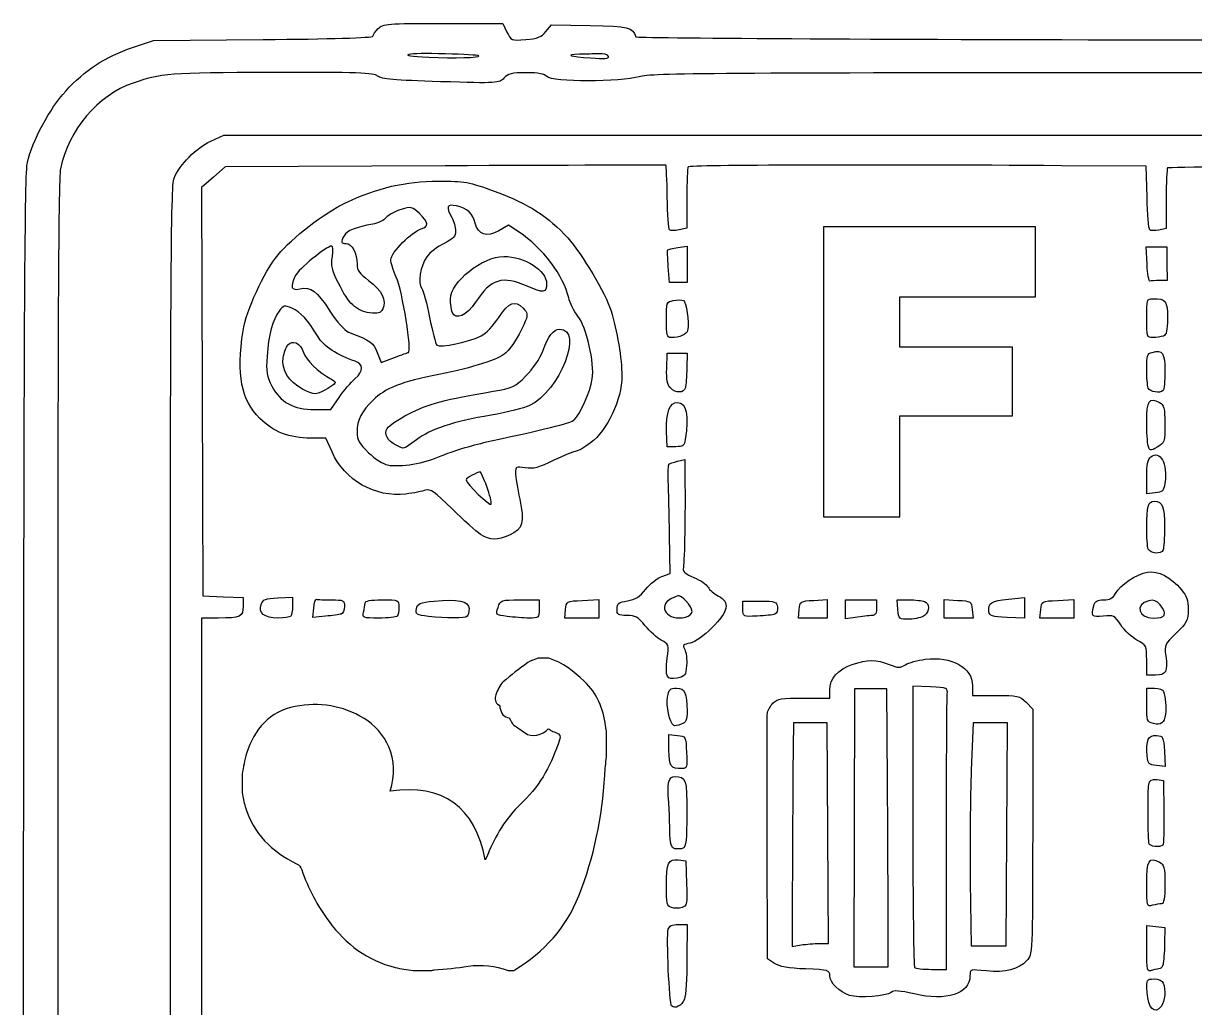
# Model space of a CAD drawing. Header units: millimetres. Extents: x 32 to 186, y 94 to 230.
# Drawn here: x 32 to 131.8, y 146.1 to 230 of the extents above; entities that cross this region are included whole.
import ezdxf

# ---------------------------------------------------------------- set-up
doc = ezdxf.new("R2010")
doc.units = ezdxf.units.MM
doc.layers.add('Capa_1', color=7, linetype='CONTINUOUS')

msp = doc.modelspace()

# ---------------------------------------------------------------- linework, layer by layer
at = {"layer": 'Capa_1', "color": 7}
for points in [[(67.748214, 230.035936), (72.842825, 230.035936), (73.193674, 229.300196)], [(76.518589, 229.337846), (76.991947, 229.915996), (80.281526, 229.851396)], [(41.276056, 227.983266), (43.064205, 228.582046), (52.416206, 228.659946)], [(47.933869, 219.996946), (49.040614, 220.513546), (107.76942, 220.514546), (166.49823, 220.515546), (167.73021, 219.932736)], [(67.920508, 217.900436), (49.171516, 217.824536), (48.163761, 216.937476), (47.156007, 216.050416), (47.212677, 198.639156), (47.269347, 181.2279), (48.984802, 181.1633), (50.700258, 181.0986), (50.700258, 180.35687)], [(127.76685, 215.223086), (127.69295, 217.861456), (120.4623, 217.908456)], [(88.534197, 215.114786), (88.537997, 212.581376), (87.864609, 212.433476)], [(129.39517, 215.086606), (129.39017, 212.560336), (128.76563, 212.422956)], [(74.221225, 212.250856), (73.309953, 212.850426), (72.492698, 212.368226)], [(87.749818, 210.927356), (88.551964, 211.057526), (88.551964, 209.501256), (88.551964, 207.944986), (87.802207, 207.944986)], [(127.76798, 209.505536), (127.69498, 210.999646), (128.56535, 210.999646), (129.43571, 210.999646), (129.46021, 209.560876), (129.48471, 208.122106), (128.82888, 208.122066)], [(87.802207, 207.944986), (87.052491, 207.944986), (86.947745, 209.306286)], [(62.121988, 201.990326), (62.462742, 201.122856), (63.595916, 201.553556)], [(86.808207, 200.618136), (86.847417, 201.924356), (87.699678, 201.924356), (88.551944, 201.924356), (88.526284, 200.651596)], [(56.805196, 197.118436), (58.177992, 197.114436), (58.885877, 198.143626)], [(87.577141, 193.95572), (86.853445, 193.95572), (86.807015, 195.24279)], [(58.279193, 193.5109), (57.762177, 194.67995), (56.470723, 194.67995)], [(87.730359, 192.71364), (88.34808, 192.86193), (88.36747, 190.69731)], [(128.44965, 190.01276), (127.73027, 189.94336), (127.73027, 191.36905)], [(86.403418, 182.90197), (87.112639, 183.15833), (87.058239, 186.39887)], [(53.658015, 181.07322), (54.906404, 181.13962), (54.906404, 180.39074)], [(74.296107, 180.89613), (75.934571, 180.89613), (75.934571, 180.1214)], [(79.642114, 180.85136), (81.025545, 180.91726), (81.025545, 180.13198), (81.025545, 179.34669), (79.572809, 179.34668)], [(93.310424, 180.12132), (93.310424, 180.78537), (94.749196, 180.78537)], [(99.342187, 180.85228), (100.50427, 180.91918), (100.50427, 180.13289), (100.50427, 179.3466), (99.272827, 179.3466)], [(103.0808, 179.4272), (102.05383, 179.28644), (102.05383, 180.09125), (102.05383, 180.89606), (103.38193, 180.89606), (104.71002, 180.89606), (104.71002, 180.23201)], [(106.52279, 180.066), (106.45409, 180.89606), (107.44542, 180.89606)], [(111.69654, 179.34662), (110.465, 179.34662), (110.465, 180.13291), (110.465, 180.9192), (111.62708, 180.8523)], [(115.94349, 180.9696), (117.32693, 181.11066), (117.32693, 180.21855), (117.32693, 179.32643), (115.83282, 179.39188)], [(120.14916, 180.85136), (121.53259, 180.91726), (121.53259, 180.13198), (121.53259, 179.34669), (120.07977, 179.34668)], [(57.716785, 179.50067), (56.653557, 179.3984), (56.720717, 180.2026)], [(79.572809, 179.34668), (78.119956, 179.34668), (78.189316, 180.06607)], [(99.272827, 179.3466), (98.041382, 179.3466), (98.110742, 180.06599)], [(112.85852, 180.06601), (112.92792, 179.34663), (111.69654, 179.34662)], [(120.07977, 179.34668), (118.62697, 179.34668), (118.69637, 180.06607)], [(48.579338, 179.34643), (47.15862, 179.34643), (47.15862, 161.41715), (47.15862, 143.48786), (48.542052, 143.48486)], [(69.810579, 179.49462), (69.810579, 179.49425)], [(76.748197, 175.917047), (75.839198, 175.917047)], [(128.48125, 174.477), (127.73021, 174.477), (127.72961, 175.74976)], [(98.506979, 172.51624), (100.71269, 172.50304), (100.71269, 173.20573)], [(105.63495, 165.39089), (105.58245, 173.30412), (104.19902, 173.30402), (102.81559, 173.3039), (102.78379, 161.46184), (102.75199, 149.61977), (104.22253, 149.6202), (105.69308, 149.62064), (105.69025, 153.54915)], [(109.28992, 173.48025), (107.79581, 173.54565), (107.79581, 161.61958)], [(112.8868, 173.57175), (112.88672, 172.75064), (114.87337, 172.75064)], [(127.73021, 171.93571), (127.73021, 173.37026), (128.4012, 173.37026)], [(117.44752, 172.16369), (118.03503, 171.57673), (118.01373, 161.11816)], [(99.827301, 151.6094), (100.60202, 151.6124), (100.54202, 161.01981), (100.48192, 170.42722), (99.0479, 170.42722), (97.613806, 170.42722), (97.575596, 166.16625)], [(115.81514, 160.90864), (115.87514, 170.42672), (114.40504, 170.42665), (112.93493, 170.42658), (112.77527, 166.38133)], [(81.675236, 167.512099), (81.675236, 169.725314)], [(87.00214, 168.09558), (87.00214, 169.41402), (87.721526, 169.34462)], [(129.23593, 167.98766), (129.30273, 166.70002), (128.57189, 166.77024)], [(50.61118, 166.036622), (50.61118, 164.44258)], [(128.58748, 165.57979), (129.16916, 165.51239), (129.20106, 162.81431)], [(44.969286, 105.85284), (44.500096, 106.94351), (44.498496, 161.5169)], [(109.37842, 149.39837), (110.66591, 149.39837), (110.66674, 160.85324)], [(112.69597, 156.86415), (112.77627, 151.39222), (114.26575, 151.39159), (115.75523, 151.39097), (115.81514, 160.90864)], [(95.998546, 149.90156), (95.400313, 150.29402), (95.374843, 160.52631)], [(129.10886, 159.99211), (129.10876, 159.99208)], [(87.800884, 158.72326), (88.440917, 158.65016), (88.504617, 156.73093)], [(97.520256, 156.62831), (97.503126, 151.35134), (98.277846, 151.4795)], [(88.117257, 154.66853), (88.117255, 154.66891)], [(87.802684, 153.22749), (88.551592, 153.22749), (88.537542, 150.29461)], [(127.73034, 151.16508), (127.73034, 153.13859), (128.50506, 153.04819), (129.27978, 152.95779), (129.25408, 151.59857)], [(99.827289, 151.61004), (99.827301, 151.6094)], [(65.194687, 149.292595), (66.709686, 149.292595)], [(73.283462, 149.292595), (73.810418, 149.292595)], [(102.39926, 147.1793), (102.39922, 147.17941)]]:
    msp.add_lwpolyline(points, dxfattribs=at)
for points in [[(67.953942, 227.443106)], [(81.006059, 227.456846)], [(118.24972, 206.73047), (118.24972, 212.689379), (100.19242, 212.689379), (100.19242, 187.98699), (106.69305, 187.98699), (106.69305, 196.58227), (116.29954, 196.58227), (116.29954, 202.432832), (106.69305, 202.432832), (106.69305, 206.73047)], [(68.520304, 205.421516)], [(88.594982, 203.860276)], [(129.15093, 203.386746)], [(64.784425, 201.984366)], [(55.760999, 198.852726)], [(88.399377, 198.991486)], [(129.13222, 198.751616)], [(63.754748, 194.07451)], [(88.393067, 194.56443)], [(128.63445, 193.92222)], [(67.584806, 193.17305)], [(129.2859, 190.85681)], [(71.472627, 190.55453)], [(70.94182, 186.47812)], [(129.13319, 185.15706)], [(88.443593, 180.80269)], [(128.8743, 180.46228)], [(54.758838, 179.4943)], [(59.056703, 179.68925)], [(63.834153, 179.49425)], [(75.08007, 179.34668)], [(96.037475, 179.67534)], [(104.40889, 179.56797)], [(108.79288, 179.55795)], [(90.669245, 178.51814)], [(130.24868, 178.06913)], [(129.3287, 171.15677)], [(88.053555, 170.29023)], [(88.137555, 166.50839)], [(88.219319, 159.72657)], [(129.0031, 154.99526)], [(129.12718, 149.85199)], [(65.194687, 149.292595)], [(88.321506, 146.85879)], [(128.96072, 146.24196)]]:
    msp.add_lwpolyline(points, close=True, dxfattribs=at)
for points in [[(62.210905, 229.593236), (62.627957, 230.010286), (62.948735, 230.035936), (67.748214, 230.035936)], [(80.281526, 229.851396), (83.590051, 229.786396), (83.901095, 229.710026), (84.172315, 228.896356)], [(52.416206, 228.659946), (57.993646, 228.706446), (61.768206, 228.821156), (61.768206, 228.944206)], [(61.768206, 228.944206), (61.768206, 229.057686), (61.96742, 229.349756), (62.210905, 229.593236)], [(73.193674, 229.300196), (73.539968, 228.574006), (73.560754, 228.565726), (74.794875, 228.662076)], [(74.794875, 228.662076), (75.807743, 228.741176), (76.135132, 228.869516), (76.518589, 229.337846)], [(84.172315, 228.896356), (84.207825, 228.789786), (104.40156, 228.675206), (129.72288, 228.637906)], [(35.574966, 224.266086), (37.192461, 226.049746), (38.977399, 227.213546), (41.276056, 227.983266)], [(129.72288, 228.637906), (177.88869, 228.566906), (175.63431, 228.613506), (177.75515, 227.646166)], [(67.953942, 227.443106), (64.584787, 227.536506), (63.458635, 227.311586), (66.527234, 227.158166)], [(66.527234, 227.158166), (68.675986, 227.050726), (70.957011, 227.118466), (70.79069, 227.284796)], [(70.79069, 227.284796), (70.74562, 227.329896), (69.469084, 227.401106), (67.953942, 227.443106)], [(79.383928, 227.401506), (78.083029, 227.368506), (78.500186, 227.230276), (80.319451, 227.091506)], [(81.006059, 227.456806), (80.590709, 227.438506), (79.860756, 227.413606), (79.383928, 227.401506)], [(80.319451, 227.091506), (81.509259, 227.000806), (81.914144, 227.037206), (81.849347, 227.229146)], [(81.849347, 227.229146), (81.800907, 227.372716), (81.421404, 227.475186), (81.006059, 227.456846)], [(53.127999, 225.851896), (44.378233, 225.823996), (43.673626, 225.770396), (41.313627, 224.954416)], [(62.166384, 225.550746), (61.8459, 225.830636), (60.501069, 225.875446), (53.127999, 225.851896)], [(74.834966, 225.830596), (73.612864, 225.830596), (73.273075, 225.748996), (72.933648, 225.373926)], [(76.598555, 225.498576), (76.403626, 225.733456), (75.887633, 225.830596), (74.834966, 225.830596)], [(129.84185, 225.827596), (91.264816, 225.825596), (85.423284, 225.782696), (84.476611, 225.495576)], [(178.00768, 224.467406), (175.27424, 225.924316), (178.6055, 225.830246), (129.84185, 225.827596)], [(41.313627, 224.954416), (38.320833, 223.919616), (35.802913, 220.944866), (35.130768, 217.649816)], [(67.531625, 225.069586), (63.598775, 225.189686), (62.4632, 225.291526), (62.166384, 225.550746)], [(72.933648, 225.373926), (72.531247, 224.929276), (72.38896, 224.921256), (67.531625, 225.069586)], [(84.476611, 225.495576), (82.925118, 225.024916), (76.989661, 225.026726), (76.598555, 225.498576)], [(32.303731, 218.193776), (32.760743, 220.081086), (34.196181, 222.745656), (35.574966, 224.266086)], [(44.810431, 216.840746), (45.292444, 217.994356), (46.707946, 219.424706), (47.933869, 219.996946)], [(31.992685, 165.18066), (32.025655, 204.926726), (32.098518, 217.346306), (32.303731, 218.193776)], [(86.741305, 217.939236), (86.701835, 217.959736), (78.232451, 217.942236), (67.920508, 217.900436)], [(86.861065, 215.234826), (86.834715, 216.701816), (86.780795, 217.918796), (86.741305, 217.939236)], [(88.630547, 217.810156), (88.575337, 217.721056), (88.531967, 216.508176), (88.534197, 215.114786)], [(120.4623, 217.908456), (104.53011, 218.011976), (88.725411, 217.963156), (88.630547, 217.810156)], [(129.50584, 217.717426), (129.44764, 217.659926), (129.39783, 216.476056), (129.39517, 215.086606)], [(147.87298, 217.878486), (137.82926, 217.847386), (129.56405, 217.774926), (129.50584, 217.717426)], [(35.130768, 217.649816), (34.939961, 216.714436), (34.88014, 202.163546), (34.89725, 160.84914)], [(44.498496, 161.5169), (44.497096, 208.100026), (44.542786, 216.200166), (44.810431, 216.840746)], [(59.416709, 214.739066), (62.1539, 216.028866), (64.562466, 216.593526), (67.326976, 216.593526)], [(67.326976, 216.593526), (69.627169, 216.593526), (69.902016, 216.542926), (72.199668, 215.697506)], [(72.199668, 215.697506), (75.049787, 214.648756), (76.718223, 213.582296), (78.37765, 211.748566)], [(53.687082, 210.322676), (54.820281, 211.717546), (57.676311, 213.918966), (59.416709, 214.739066)], [(87.050115, 212.426476), (86.972515, 212.504076), (86.887437, 213.767846), (86.861065, 215.234826)], [(127.99091, 212.435156), (127.90831, 212.517456), (127.80748, 213.771986), (127.76685, 215.223086)], [(64.167639, 214.182406), (63.670651, 214.033506), (63.098765, 213.718666), (62.896771, 213.482766)], [(65.730232, 213.821796), (65.101317, 214.424336), (65.030026, 214.440786), (64.167639, 214.182406)], [(65.891172, 212.524826), (66.562947, 212.703416), (66.517796, 213.067266), (65.730232, 213.821796)], [(68.879385, 214.483656), (68.064182, 214.656916), (67.967994, 214.411356), (68.492025, 213.494636)], [(70.492324, 213.014806), (70.313552, 213.828746), (69.812084, 214.285426), (68.879385, 214.483656)], [(61.747842, 212.923576), (60.349828, 212.690596), (59.528363, 212.360606), (59.30434, 211.942016)], [(62.896771, 213.482766), (62.694784, 213.246856), (62.177768, 212.995226), (61.747842, 212.923576)], [(68.492025, 213.494636), (68.666009, 213.190276), (68.811891, 212.676226), (68.816207, 212.352296)], [(72.492698, 212.368226), (71.477503, 211.769246), (70.711516, 212.016836), (70.492324, 213.014806)], [(59.30434, 211.942016), (58.999394, 211.372226), (59.025239, 211.281146), (59.491858, 211.281146)], [(63.295181, 209.903756), (63.289581, 210.482966), (65.104868, 212.315766), (65.891172, 212.524826)], [(68.816207, 212.352296), (68.822607, 211.870286), (68.643453, 211.675906), (67.829523, 211.281886)], [(78.457128, 206.640176), (78.071569, 208.460486), (76.185835, 210.958256), (74.221225, 212.250856)], [(78.37765, 211.748566), (79.580232, 210.419666), (81.622476, 206.979046), (82.071132, 205.526066)], [(87.864609, 212.433476), (87.49424, 212.352076), (87.127717, 212.349076), (87.050115, 212.426476)], [(128.76563, 212.422956), (128.42214, 212.347356), (128.07351, 212.352856), (127.99091, 212.435156)], [(58.24068, 211.059786), (57.809988, 211.059786), (55.39873, 209.080646), (55.14144, 208.515946)], [(58.30717, 210.157866), (58.40004, 210.707516), (58.37406, 211.059786), (58.24068, 211.059786)], [(59.491858, 211.281146), (59.968937, 211.281146), (60.41278, 210.426056), (60.41278, 209.506946)], [(67.829523, 211.281886), (67.282534, 211.017096), (66.624983, 210.505506), (66.368301, 210.145026)], [(86.947745, 209.306286), (86.890145, 210.054996), (86.866545, 210.696746), (86.895355, 210.732386)], [(86.895355, 210.732386), (86.924155, 210.767986), (87.308635, 210.855766), (87.749818, 210.927356)], [(50.699025, 203.823546), (50.976325, 205.610986), (52.432685, 208.778626), (53.687082, 210.322676)], [(58.831552, 207.881246), (58.270396, 209.021126), (58.180821, 209.410006), (58.30717, 210.157866)], [(63.751479, 208.404386), (63.503192, 208.951796), (63.297854, 209.626506), (63.295181, 209.903756)], [(66.368301, 210.145026), (65.80572, 209.354966), (65.563092, 207.869516), (65.925336, 207.433046)], [(68.381349, 206.539596), (68.381349, 207.993706), (71.098839, 210.168456), (72.919004, 210.170996)], [(72.919004, 210.170996), (74.718157, 210.173996), (76.571269, 208.990736), (76.571269, 207.839886)], [(60.41278, 209.506946), (60.41278, 208.998056), (60.622573, 208.705616), (61.397796, 208.133936)], [(128.00695, 208.066766), (127.91565, 208.036366), (127.80811, 208.683776), (127.76798, 209.505536)], [(55.14144, 208.515946), (54.692477, 207.530586), (54.793132, 207.242806), (55.530118, 207.404676)], [(61.47595, 205.371026), (60.349508, 205.522116), (59.680142, 206.157516), (58.831552, 207.881246)], [(61.397796, 208.133936), (62.518302, 207.307606), (62.970936, 206.391416), (62.600554, 205.699356)], [(64.784425, 201.984366), (65.133059, 201.984996), (64.291936, 207.212846), (63.751479, 208.404386)], [(74.928646, 207.630536), (72.813562, 208.565926), (71.818651, 208.259926), (70.523069, 206.275546)], [(76.571269, 207.839886), (76.571269, 207.061606), (76.29476, 207.026366), (74.928646, 207.630536)], [(128.82888, 208.122066), (128.46813, 208.122066), (128.09826, 208.097166), (128.00695, 208.066766)], [(55.530118, 207.404676), (56.479695, 207.613236), (56.994201, 207.233466), (58.100671, 205.507256)], [(65.925336, 207.433046), (66.067176, 207.262136), (66.37081, 206.153766), (66.600073, 204.969986)], [(54.857502, 205.756326), (54.216189, 206.021966), (54.132745, 206.003946), (53.768562, 205.521136)], [(57.086694, 203.322586), (56.208325, 204.784456), (55.599759, 205.448876), (54.857502, 205.756326)], [(62.600554, 205.699356), (62.402457, 205.329206), (62.208946, 205.272706), (61.47595, 205.371026)], [(68.520304, 205.421516), (68.443874, 205.620676), (68.381349, 206.123816), (68.381349, 206.539596)], [(70.523069, 206.275546), (69.765233, 205.114806), (68.796512, 204.701716), (68.520304, 205.421516)], [(72.509953, 204.979566), (73.381859, 206.292756), (73.856428, 206.470116), (74.575155, 205.751376)], [(74.575155, 205.751376), (74.939909, 205.386636), (74.974926, 205.209346), (74.782859, 204.699976)], [(79.236869, 205.090726), (78.897401, 205.520866), (78.546521, 206.218116), (78.457128, 206.640176)], [(86.780708, 204.776026), (86.780708, 206.253686), (86.798658, 206.303096), (87.37539, 206.413346)], [(87.37539, 206.413346), (87.702459, 206.475846), (88.091758, 206.480346), (88.240494, 206.423346)], [(88.240494, 206.423346), (88.497565, 206.324646), (88.738009, 204.586196), (88.594982, 203.860276)], [(127.73027, 204.912506), (127.73027, 206.520756), (127.74707, 206.572626), (128.26554, 206.572626)], [(128.26554, 206.572626), (129.36818, 206.572626), (129.50106, 206.394086), (129.50106, 204.912506)], [(53.768562, 205.521136), (53.209878, 204.780466), (52.864349, 203.488226), (52.739168, 201.671256)], [(58.100671, 205.507256), (58.714207, 204.550076), (59.319229, 203.874436), (59.695647, 203.726126)], [(66.600073, 204.969986), (66.829336, 203.786216), (67.106962, 202.727626), (67.217022, 202.617566)], [(70.984505, 203.393446), (71.381434, 203.600016), (72.067886, 204.313766), (72.509953, 204.979566)], [(74.782859, 204.699976), (74.434833, 203.777006), (73.57035, 202.361466), (73.10796, 201.957446)], [(80.464624, 199.733916), (80.678289, 201.070106), (79.969575, 204.162286), (79.236869, 205.090726)], [(82.071132, 205.526066), (82.570366, 203.909266), (82.990033, 201.377106), (82.990209, 199.980626)], [(87.168069, 203.255406), (86.836376, 203.252406), (86.780708, 203.471356), (86.780708, 204.776026)], [(128.26554, 203.252386), (127.74699, 203.252386), (127.73027, 203.304286), (127.73027, 204.912506)], [(129.50106, 204.912506), (129.50106, 203.847916), (129.41886, 203.489546), (129.15093, 203.386746)], [(52.129666, 196.35755), (50.520818, 197.966396), (50.117163, 200.072926), (50.699025, 203.823546)], [(59.695647, 203.726126), (61.607953, 202.972656), (61.78621, 202.845126), (62.121988, 201.990326)], [(77.668052, 203.976616), (79.763654, 203.976616), (77.692142, 198.676286), (75.119408, 197.455446)], [(76.240624, 202.103816), (76.716316, 203.391456), (77.162324, 203.976616), (77.668052, 203.976616)], [(88.594982, 203.860186), (88.528342, 203.521986), (87.913099, 203.261216), (87.168069, 203.255406)], [(54.492133, 202.603876), (54.911801, 203.111636), (55.581631, 202.810296), (55.847373, 201.994186)], [(60.251759, 201.238626), (58.7026, 201.749936), (57.592415, 202.480906), (57.086694, 203.322586)], [(67.217022, 202.617566), (67.471201, 202.363386), (70.009761, 202.886186), (70.984505, 203.393446)], [(129.15093, 203.386746), (128.95836, 203.312846), (128.55993, 203.252386), (128.26554, 203.252386)], [(54.109673, 201.540646), (54.189393, 201.967366), (54.361499, 202.445816), (54.492133, 202.603876)], [(55.847373, 201.994186), (56.071855, 201.304766), (57.020259, 200.403126), (58.316475, 199.646816)], [(63.595916, 201.553556), (64.219159, 201.790436), (64.753994, 201.984306), (64.784425, 201.984366)], [(73.10796, 201.957446), (72.444197, 201.377466), (70.369056, 200.709656), (67.38583, 200.115966)], [(74.814833, 199.985616), (75.419704, 200.590486), (76.000086, 201.452716), (76.240624, 202.103816)], [(127.73034, 200.588476), (127.73034, 201.706196), (127.79054, 201.888386), (128.19439, 201.994006)], [(128.19439, 201.994006), (129.1017, 202.231276), (129.27978, 201.967806), (129.27978, 200.388056)], [(52.739168, 201.671256), (52.646838, 200.331126), (52.706038, 199.958246), (53.146362, 199.107856)], [(55.760999, 198.852746), (54.614768, 199.461856), (53.929646, 200.577036), (54.109673, 201.540646)], [(60.261559, 199.769166), (60.975154, 200.406756), (60.971201, 201.001186), (60.251759, 201.238626)], [(58.885877, 198.143626), (59.275201, 198.709486), (59.894258, 199.440976), (60.261559, 199.769166)], [(67.38583, 200.115966), (64.213267, 199.484586), (62.835652, 198.948516), (61.777332, 197.933516)], [(72.028764, 198.674416), (73.673697, 198.945536), (73.86461, 199.035386), (74.814833, 199.985616)], [(78.919054, 196.24754), (79.407622, 196.65112), (80.289912, 198.641326), (80.464624, 199.733916)], [(82.990209, 199.980626), (82.99046, 197.993206), (81.738479, 195.3212), (80.317325, 194.27606)], [(87.122909, 198.958016), (86.867645, 199.213276), (86.779934, 199.675966), (86.808207, 200.618136)], [(88.526284, 200.651596), (88.512164, 199.951586), (88.455054, 199.204526), (88.399377, 198.991486)], [(127.86469, 198.954186), (127.79079, 199.146756), (127.73034, 199.882186), (127.73034, 200.588476)], [(129.27978, 200.388056), (129.27978, 199.569176), (129.21338, 198.832776), (129.13222, 198.751616)], [(53.146362, 199.107856), (53.852483, 197.744006), (54.994172, 197.123236), (56.805196, 197.118436)], [(57.934969, 198.927426), (56.980548, 198.337566), (56.745657, 198.329496), (55.760999, 198.852726)], [(58.316475, 199.646816), (58.68067, 199.434316), (58.644373, 199.365876), (57.934969, 198.927426)], [(88.399348, 198.991416), (88.272842, 198.507326), (87.591398, 198.489456), (87.122909, 198.958016)], [(129.13222, 198.751616), (128.85043, 198.469836), (127.9983, 198.606016), (127.86469, 198.954186)], [(61.777332, 197.933516), (60.807594, 197.003486), (60.41278, 196.21443), (60.41278, 195.20638)], [(64.825102, 196.75142), (66.413119, 197.591266), (67.955828, 198.003096), (72.028764, 198.674416)], [(86.807015, 195.24279), (86.746275, 196.9255), (87.046975, 197.718656), (87.745593, 197.718656)], [(87.745593, 197.718656), (88.492191, 197.718656), (88.710085, 196.65715), (88.393067, 194.56443)], [(127.73336, 196.12083), (127.73036, 197.862066), (127.95301, 198.191806), (128.81979, 197.727916)], [(128.81979, 197.727916), (129.22052, 197.513446), (129.2796, 197.276006), (129.27838, 195.88474)], [(62.974738, 195.51002), (63.104274, 195.72307), (63.936939, 196.2817), (64.825102, 196.75142)], [(75.119408, 197.455446), (74.679707, 197.246786), (73.207887, 196.88283), (71.848687, 196.64664)], [(56.470723, 194.67995), (54.651818, 194.67995), (53.275307, 195.21191), (52.129666, 196.35755)], [(71.848687, 196.64664), (68.584642, 196.07942), (66.72895, 195.46862), (65.476505, 194.54924)], [(71.458416, 194.35649), (77.547375, 195.69707), (78.564892, 195.95498), (78.919054, 196.24754)], [(127.86414, 194.0329), (127.79384, 194.29481), (127.73503, 195.23438), (127.73336, 196.12083)], [(129.27838, 195.88474), (129.27738, 194.35432), (129.25018, 194.27252), (128.63445, 193.92222)], [(60.41278, 195.20638), (60.41278, 194.52073), (60.577548, 194.22485), (61.396114, 193.44053)], [(63.754748, 194.07451), (62.990945, 194.46733), (62.684105, 195.03202), (62.974738, 195.51002)], [(65.476505, 194.54924), (64.294979, 193.68191), (64.440233, 193.72196), (63.754748, 194.07451)], [(67.584806, 193.17305), (68.425001, 193.53987), (70.168122, 194.07242), (71.458416, 194.35649)], [(80.317325, 194.27606), (79.791669, 193.8895), (79.239924, 193.57321), (79.091213, 193.57321)], [(88.393048, 194.56443), (88.314098, 194.04331), (88.196707, 193.95572), (87.577141, 193.95572)], [(128.63445, 193.92222), (128.01457, 193.56959), (127.98739, 193.5735), (127.86414, 194.0329)], [(128.08085, 193.0857), (128.86381, 193.7355), (129.53333, 192.49715), (129.2859, 190.85681)], [(64.567209, 189.9188), (61.971828, 189.59453), (59.348418, 191.09318), (58.279193, 193.5109)], [(61.396114, 193.44053), (61.936942, 192.92232), (62.659095, 192.45222), (63.00089, 192.39588)], [(63.00089, 192.39588), (64.206804, 192.19708), (66.074718, 192.51377), (67.584806, 193.17305)], [(77.198013, 192.79162), (75.88579, 192.15962), (75.416329, 192.03625), (74.745137, 192.14703)], [(79.091213, 193.57321), (78.942502, 193.57321), (78.090562, 193.22149), (77.198013, 192.79162)], [(87.001963, 192.46627), (87.062823, 192.52077), (87.390616, 192.63209), (87.730359, 192.71364)], [(127.73027, 191.36905), (127.73027, 192.39983), (127.82737, 192.87534), (128.08085, 193.0857)], [(70.921378, 191.80242), (70.679711, 191.80242), (69.709446, 191.26695), (69.709446, 191.13357)], [(71.472627, 190.55453), (71.215832, 191.24087), (70.967771, 191.80242), (70.921378, 191.80242)], [(74.745137, 192.14703), (73.966476, 192.27554), (73.915075, 192.24894), (73.915075, 191.71749)], [(73.915075, 191.71749), (73.915075, 191.4059), (74.080056, 190.40014), (74.281692, 189.48249)], [(86.947563, 191.0033), (86.916633, 191.75344), (86.941063, 192.41177), (87.001963, 192.46627)], [(69.709446, 191.13357), (69.709446, 190.81305), (71.760475, 188.82478), (71.848035, 189.06043)], [(87.058239, 186.39887), (87.028309, 188.18117), (86.978509, 190.25316), (86.947563, 191.0033)], [(129.2859, 190.85684), (129.18284, 190.17365), (129.08405, 190.07392), (128.44965, 190.01276)], [(66.259094, 190.24443), (66.004921, 190.14983), (65.243572, 190.00331), (64.567209, 189.9188)], [(68.506983, 188.66121), (67.028788, 190.11411), (66.641641, 190.38678), (66.259094, 190.24443)], [(71.848035, 189.06043), (71.898355, 189.19585), (71.729416, 189.8682), (71.472627, 190.55453)], [(88.36747, 190.69731), (88.3964, 187.46899), (88.31859, 183.92851), (88.21049, 183.55232)], [(74.281692, 189.48249), (74.715797, 187.50691), (74.560235, 186.96294), (73.404303, 186.41442)], [(127.73034, 187.09386), (127.73034, 188.86071), (127.86018, 189.30735), (128.3738, 189.30735)], [(128.3738, 189.30735), (129.08373, 189.30735), (129.28024, 188.82024), (129.26231, 187.10493)], [(70.94182, 186.47814), (70.584822, 186.71348), (69.489144, 187.69586), (68.506983, 188.66121)], [(127.86469, 185.2305), (127.79079, 185.42307), (127.73034, 186.26159), (127.73034, 187.09386)], [(129.26231, 187.10493), (129.25231, 186.18578), (129.19461, 185.30923), (129.13319, 185.15706)], [(73.404303, 186.41442), (72.395601, 185.93575), (71.738828, 185.95275), (70.94182, 186.47812)], [(129.13319, 185.1571), (128.97309, 184.76034), (128.02404, 184.81529), (127.86469, 185.2305)], [(85.024347, 181.79986), (85.392765, 182.26502), (86.013347, 182.76098), (86.403418, 182.90197)], [(88.21049, 183.55232), (88.14581, 183.32723), (88.436496, 183.0878), (89.11304, 182.80891)], [(89.11304, 182.80891), (89.661917, 182.58265), (90.211278, 182.21015), (90.333843, 181.98114)], [(125.07046, 181.44285), (125.47068, 182.19067), (126.83862, 183.10053), (127.7964, 183.25596)], [(127.7964, 183.25596), (128.70957, 183.40414), (129.78726, 182.84777), (130.70907, 181.75226)], [(83.464741, 180.81183), (84.142113, 180.92014), (84.514384, 181.15598), (85.024347, 181.79986)], [(90.333843, 181.98114), (90.456403, 181.75213), (90.852553, 181.41176), (91.21417, 181.22476)], [(130.70907, 181.75226), (131.13312, 181.24832), (131.27179, 180.83288), (131.27179, 180.06648)], [(52.228723, 180.51514), (52.381774, 180.93114), (52.601838, 181.01706), (53.658015, 181.07322)], [(56.720717, 180.2026), (56.757657, 180.64491), (56.86258, 180.9819), (56.953886, 180.95146)], [(56.953886, 180.95146), (57.045196, 180.92106), (57.617934, 180.89616), (58.226645, 180.89616)], [(58.226645, 180.89616), (59.263266, 180.89616), (59.33339, 180.86066), (59.33339, 180.33584)], [(61.101157, 180.61944), (61.103257, 180.8121), (61.541112, 180.89613), (62.542949, 180.89613)], [(62.542949, 180.89613), (63.975208, 180.89613), (63.981719, 180.89313), (63.981719, 180.26897)], [(65.479172, 180.13321), (65.565262, 180.58355), (65.74606, 180.66293), (66.988927, 180.79603)], [(66.988927, 180.79603), (68.980254, 181.00928), (69.958145, 180.79607), (69.958145, 180.14864)], [(72.435638, 180.25929), (72.653236, 180.88349), (72.690154, 180.89613), (74.296107, 180.89613)], [(78.189316, 180.06607), (78.258676, 180.78542), (78.258746, 180.78545), (79.642114, 180.85136)], [(82.574985, 180.11879), (82.574985, 180.59063), (82.702482, 180.68993), (83.464741, 180.81183)], [(87.212479, 181.0012), (85.919951, 180.33281), (86.897124, 179.05016), (88.409653, 179.42978)], [(88.443622, 180.80269), (87.913939, 181.33237), (87.867407, 181.33987), (87.212479, 181.0012)], [(88.409653, 179.42978), (89.142353, 179.61367), (89.154193, 180.09212), (88.443593, 180.80269)], [(91.21417, 181.22476), (92.23244, 180.69819), (92.076532, 179.92378), (90.669245, 178.51814)], [(94.749196, 180.78537), (96.073572, 180.78537), (96.193596, 180.74577), (96.258826, 180.28635)], [(98.110742, 180.06599), (98.178382, 180.76752), (98.208952, 180.78703), (99.342187, 180.85228)], [(107.44542, 180.89606), (107.99065, 180.89606), (108.59431, 180.83556), (108.78688, 180.7617)], [(108.78688, 180.7617), (109.2348, 180.58982), (109.23812, 179.92744), (108.79288, 179.55795)], [(111.62708, 180.8523), (112.76031, 180.7871), (112.79088, 180.7675), (112.85852, 180.06601)], [(114.2821, 179.90003), (114.1891, 180.62756), (114.49019, 180.82141), (115.94349, 180.9696)], [(118.69637, 180.06607), (118.76577, 180.78542), (118.76577, 180.78545), (120.14916, 180.85136)], [(123.22139, 180.39809), (123.3247, 180.7836), (123.51562, 180.89613), (124.06636, 180.89613)], [(124.06636, 180.89613), (124.59644, 180.89613), (124.85247, 181.03553), (125.07046, 181.44285)], [(127.90264, 180.82073), (126.70475, 180.52008), (127.0002, 179.34668), (128.27379, 179.34668)], [(128.8743, 180.46228), (128.56708, 180.84167), (128.33185, 180.92846), (127.90264, 180.82073)], [(50.700258, 180.35687), (50.700258, 179.4574), (50.467332, 179.34643), (48.579338, 179.34643)], [(53.667903, 179.34672), (52.524237, 179.34672), (51.965682, 179.8002), (52.228723, 180.51514)], [(54.906404, 180.39074), (54.906404, 179.97886), (54.840004, 179.57546), (54.758838, 179.4943)], [(59.33339, 180.33584), (59.33339, 180.02767), (59.208881, 179.7367), (59.056703, 179.68925)], [(62.258893, 179.34668), (60.88634, 179.34668), (60.836353, 179.36598), (60.964666, 179.84472)], [(60.964666, 179.84472), (61.038076, 180.11864), (61.099495, 180.46726), (61.101157, 180.61944)], [(63.981719, 180.26897), (63.981719, 179.92403), (63.915319, 179.57541), (63.834153, 179.49425)], [(66.507675, 179.48625), (65.478343, 179.60994), (65.389791, 179.66564), (65.479172, 180.13321)], [(69.958145, 180.14864), (69.958145, 179.87009), (69.891745, 179.57578), (69.810579, 179.49462)], [(73.219601, 179.48456), (72.223016, 179.62117), (72.215705, 179.62839), (72.435638, 180.25929)], [(75.934571, 180.1214), (75.934571, 179.3698), (75.909091, 179.34668), (75.08007, 179.34668)], [(83.423336, 179.56803), (82.667069, 179.56803), (82.574985, 179.62783), (82.574985, 180.11879)], [(94.527846, 179.51032), (93.310932, 179.45732), (93.310424, 179.45752), (93.310424, 180.12132)], [(96.258826, 180.28635), (96.297786, 180.01188), (96.198216, 179.73693), (96.037475, 179.67534)], [(104.71002, 180.23201), (104.71002, 179.81959), (104.59591, 179.56797), (104.40889, 179.56797)], [(107.52015, 179.25415), (106.60305, 179.23615), (106.59063, 179.24615), (106.52279, 180.066)], [(115.83282, 179.39188), (114.53082, 179.44888), (114.33143, 179.51425), (114.2821, 179.90003)], [(124.02602, 179.50748), (123.03941, 179.39628), (122.9727, 179.47008), (123.22139, 180.39809)], [(128.27379, 179.34668), (129.37114, 179.34668), (129.53346, 179.64824), (128.8743, 180.46228)], [(131.27179, 180.06648), (131.27179, 179.14609), (131.17459, 178.9563), (130.24868, 178.06913)], [(54.758838, 179.49429), (54.677678, 179.41309), (54.186756, 179.34672), (53.667903, 179.34672)], [(59.0567, 179.68922), (58.904523, 179.64182), (58.301561, 179.55692), (57.716785, 179.50067)], [(63.834153, 179.49425), (63.752993, 179.41305), (63.044124, 179.34668), (62.258893, 179.34668)], [(69.810579, 179.49425), (69.627026, 179.3107), (67.999798, 179.30657), (66.507675, 179.48625)], [(75.08007, 179.34668), (74.610094, 179.34668), (73.772882, 179.40878), (73.219601, 179.48456)], [(84.98281, 178.68313), (84.376333, 179.43781), (84.146844, 179.56803), (83.423336, 179.56803)], [(96.037475, 179.67534), (95.876761, 179.61374), (95.197425, 179.53949), (94.527846, 179.51032)], [(104.40889, 179.56797), (104.24327, 179.56797), (103.64563, 179.50467), (103.0808, 179.4272)], [(108.79291, 179.55795), (108.60365, 179.40088), (108.03091, 179.26417), (107.52015, 179.25415)], [(125.52186, 178.76091), (124.99755, 179.57157), (124.92331, 179.60862), (124.02602, 179.50748)], [(126.90128, 177.46522), (126.44603, 177.7087), (125.82529, 178.29176), (125.52186, 178.76091)], [(86.349144, 177.45941), (85.988776, 177.64576), (85.373929, 178.19644), (84.98281, 178.68313)], [(90.669238, 178.51814), (89.9608, 177.81053), (89.236859, 177.30349), (88.814355, 177.21899)], [(130.24868, 178.06913), (129.26685, 177.12838), (129.23092, 177.04972), (129.35833, 176.12014)], [(86.8636, 175.92302), (87.000094, 177.08435), (86.984527, 177.13084), (86.349144, 177.45941)], [(88.814355, 177.21899), (88.213331, 177.09878), (88.151552, 177.02404), (88.348715, 176.65563)], [(127.72961, 175.74976), (127.72903, 176.99316), (127.70991, 177.03273), (126.90128, 177.46522)], [(75.839198, 175.917047), (75.549373, 175.798482), (75.233199, 175.719438), (74.982895, 175.548178)], [(79.778194, 173.954136), (78.895543, 174.797265), (77.960196, 175.574526), (76.748197, 175.917047)], [(87.704961, 174.23286), (86.7932, 174.04779), (86.671858, 174.29156), (86.8636, 175.92302)], [(88.348715, 176.65563), (88.473746, 176.42202), (88.545595, 175.81492), (88.508388, 175.30654)], [(102.63317, 175.38594), (103.93672, 175.8301), (104.67904, 175.83106), (105.7813, 175.38994)], [(107.16921, 175.36454), (107.453, 175.54244), (108.20914, 175.7528), (108.84952, 175.83202)], [(108.84952, 175.83202), (111.1191, 176.11278), (112.88697, 175.12304), (112.8868, 173.57175)], [(129.35833, 176.12014), (129.54142, 174.78438), (129.37733, 174.477), (128.48125, 174.477)], [(74.982895, 175.548178), (74.25833, 175.021222), (73.533766, 174.494266), (72.875071, 173.90144)], [(88.508388, 175.30654), (88.446148, 174.45623), (88.381806, 174.37023), (87.704961, 174.23286)], [(100.71269, 173.20573), (100.71269, 174.1786), (101.40867, 174.96871), (102.63317, 175.38594)], [(105.7813, 175.38994), (106.55029, 175.08225), (106.71415, 175.07925), (107.16921, 175.36454)], [(72.875071, 173.90144), (72.572071, 173.637962), (72.387637, 173.203224), (72.255898, 172.808007)], [(81.596193, 170.160053), (81.424932, 171.635529), (80.871628, 172.913398), (79.778194, 173.954136)], [(72.255898, 172.808007), (72.150506, 172.491833), (72.137332, 172.122964), (72.519376, 171.912181)], [(86.879572, 172.60996), (87.002275, 173.26402), (87.109983, 173.37026), (87.650408, 173.37026)], [(87.650408, 173.37026), (88.363307, 173.37026), (88.543616, 172.98002), (88.548567, 171.42632)], [(110.72574, 172.86143), (110.78214, 173.39726), (110.73664, 173.41687), (109.28992, 173.48025)], [(110.66674, 160.85324), (110.66717, 167.15338), (110.69374, 172.55707), (110.72574, 172.86143)], [(114.87337, 172.75064), (116.72751, 172.75064), (116.89921, 172.71144), (117.44752, 172.16369)], [(128.4012, 173.37026), (128.77025, 173.37026), (129.11599, 173.24575), (129.16953, 173.09357)], [(129.16953, 173.09357), (129.34499, 172.59476), (129.41684, 171.72047), (129.3287, 171.15677)], [(55.143001, 171.80679), (52.929786, 171.385225), (51.651918, 169.883401), (50.993223, 167.801925)], [(61.005387, 170.7924), (59.187389, 171.899007), (57.19813, 172.202007), (55.143001, 171.80679)], [(72.519376, 171.912181), (72.572071, 171.885834), (72.598419, 171.793616), (72.598419, 171.727747)], [(87.405654, 170.18977), (87.0743, 170.38383), (86.745618, 171.8959), (86.879572, 172.60996)], [(95.392283, 171.20131), (95.415873, 171.44479), (95.630098, 171.84322), (95.868258, 172.08671)], [(95.868258, 172.08671), (96.245987, 172.47289), (96.582856, 172.52773), (98.506979, 172.51624)], [(128.29978, 170.3582), (127.76121, 170.49337), (127.73021, 170.57924), (127.73021, 171.93571)], [(63.231776, 164.600667), (64.140775, 167.367186), (62.810211, 169.685792), (61.005387, 170.7924)], [(72.598419, 171.727747), (72.677462, 171.213965), (72.927766, 170.871443), (73.388853, 170.831922)], [(73.388853, 170.831922), (73.533766, 170.581617), (73.612809, 170.344487), (73.770896, 170.225922)], [(88.548567, 171.42632), (88.551067, 170.64521), (88.463977, 170.44534), (88.053555, 170.29023)], [(95.374843, 160.52631), (95.360853, 166.15408), (95.368543, 170.95782), (95.392283, 171.20131)], [(129.3287, 171.15677), (129.20803, 170.38505), (128.95994, 170.19251), (128.29978, 170.3582)], [(73.770896, 170.225922), (74.073896, 169.988792), (74.416417, 169.830705), (74.732591, 169.554053)], [(74.732591, 169.554053), (75.220025, 169.119315), (76.300285, 169.369619), (76.695502, 169.896575)], [(76.695502, 169.896575), (76.814067, 169.857053), (76.919458, 169.77801), (77.024849, 169.725314)], [(81.675236, 169.725314), (81.648888, 169.870227), (81.609367, 170.01514), (81.596193, 170.160053)], [(88.053555, 170.29023), (87.779637, 170.1867), (87.488082, 170.14149), (87.405654, 170.18977)], [(77.683544, 168.961228), (77.011675, 166.998317), (76.129024, 165.167145), (74.574504, 163.718016)], [(77.024849, 169.725314), (77.143414, 169.659445), (77.275153, 169.619923), (77.406892, 169.567227)], [(77.406892, 169.567227), (77.696718, 169.461836), (77.788936, 169.264228), (77.683544, 168.961228)], [(87.721526, 169.34462), (88.440875, 169.27522), (88.440913, 169.27522), (88.506813, 167.89182)], [(127.76937, 167.59047), (127.64442, 168.89849), (127.8835, 169.42353), (128.56812, 169.34459)], [(128.56812, 169.34459), (129.136, 169.27909), (129.17279, 169.20436), (129.23593, 167.98766)], [(50.993223, 167.801925), (50.808788, 167.235447), (50.729745, 166.629447), (50.61118, 166.036622)], [(88.137555, 166.50843), (87.154472, 166.50843), (87.00214, 166.72137), (87.00214, 168.09558)], [(88.506813, 167.89182), (88.566353, 166.64161), (88.530783, 166.50839), (88.137555, 166.50839)], [(81.530323, 165.944405), (81.556671, 166.471361), (81.62254, 166.998317), (81.675236, 167.512099)], [(128.57189, 166.77024), (127.91963, 166.83294), (127.83331, 166.92113), (127.76937, 167.59047)], [(79.317108, 155.655589), (80.621324, 158.962238), (81.319541, 162.400626), (81.530323, 165.944405)], [(86.982867, 163.6309), (86.850036, 165.33844), (86.968497, 165.84462), (87.500184, 165.84101)], [(87.500184, 165.84101), (88.468171, 165.83401), (88.530752, 165.64142), (88.527922, 162.67158)], [(97.575596, 166.16625), (97.554576, 163.82272), (97.529726, 159.53064), (97.520256, 156.62831)], [(112.77527, 166.38133), (112.68747, 164.15644), (112.65176, 159.87371), (112.69597, 156.86415)], [(32.119001, 108.84731), (32.025851, 111.28215), (31.969009, 136.63215), (31.992685, 165.18066)], [(71.346898, 158.725107), (70.464247, 163.283277), (67.763598, 165.21984), (63.231776, 164.600667)], [(105.69025, 153.54915), (105.68925, 155.70984), (105.66385, 161.03862), (105.63495, 165.39089)], [(127.92496, 160.14465), (127.83326, 161.09385), (127.81722, 164.71294), (127.90286, 165.1371)], [(127.90286, 165.1371), (127.98376, 165.53782), (128.13055, 165.63276), (128.58748, 165.57979)], [(50.61118, 164.44258), (50.703397, 164.047363), (50.756093, 163.652146), (50.874658, 163.270103)], [(50.874658, 163.270103), (51.559701, 160.951497), (53.153743, 159.436498), (55.261567, 158.39576)], [(74.574504, 163.718016), (73.30981, 162.532365), (72.361289, 161.109583), (71.68942, 159.515541)], [(87.077977, 161.31017), (87.058837, 162.16048), (87.015987, 163.20481), (86.982867, 163.6309)], [(129.20106, 162.81431), (129.21866, 161.33036), (129.17706, 160.06037), (129.10886, 159.99211)], [(88.527922, 162.67158), (88.526022, 160.47148), (88.457342, 159.81791), (88.219319, 159.72657)], [(34.89725, 160.84914), (34.91826, 110.12281), (34.95163, 105.20249), (35.282031, 104.11243)], [(87.513112, 159.68666), (87.17675, 159.75176), (87.107254, 160.01105), (87.077977, 161.31017)], [(107.79581, 161.61958), (107.79581, 155.06023), (107.86221, 149.62709), (107.94337, 149.54593)], [(118.01373, 161.11816), (117.99243, 150.69116), (117.99093, 150.65805), (117.50992, 150.14605)], [(129.10876, 159.99208), (128.86927, 159.75257), (127.95141, 159.87087), (127.92496, 160.14465)], [(71.68942, 159.515541), (71.584029, 159.265237), (71.478637, 159.028107), (71.346898, 158.725107)], [(86.784188, 156.50696), (86.787988, 158.5024), (86.934832, 158.82212), (87.800884, 158.72326)], [(88.219315, 159.72656), (88.051065, 159.66196), (87.73327, 159.64406), (87.513112, 159.68666)], [(127.73034, 156.63953), (127.73034, 158.69838), (127.91993, 159.03071), (128.81979, 158.54912)], [(55.261567, 158.39576), (55.498697, 158.277195), (55.617262, 158.132282), (55.696305, 157.895152)], [(55.696305, 157.895152), (56.249609, 156.30111), (57.013695, 154.812459), (58.028086, 153.468721)], [(128.81979, 158.54912), (129.22248, 158.33361), (129.27978, 158.09711), (129.27978, 156.65061)], [(87.223495, 154.66591), (86.830989, 154.79049), (86.781183, 154.99921), (86.784188, 156.50696)], [(88.504617, 156.73093), (88.563217, 154.96504), (88.532287, 154.80025), (88.117257, 154.66853)], [(128.22837, 154.85877), (127.74, 154.72789), (127.73034, 154.76237), (127.73034, 156.63953)], [(129.27978, 156.65061), (129.27978, 155.47793), (129.19948, 154.9974), (129.0031, 154.99526)], [(73.876287, 149.371638), (76.366154, 150.873463), (78.236848, 152.954939), (79.317108, 155.655589)], [(129.0031, 154.99526), (128.85092, 154.99326), (128.50229, 154.93216), (128.22837, 154.85877)], [(88.117255, 154.66891), (87.869169, 154.59021), (87.466982, 154.58901), (87.223495, 154.66591)], [(58.028086, 153.468721), (59.477215, 151.558506), (61.268865, 150.135725), (63.653341, 149.569247)], [(87.232944, 146.28093), (87.027324, 146.50152), (86.777487, 152.17093), (86.945135, 152.81202)], [(86.945135, 152.81202), (87.024395, 153.11514), (87.256298, 153.22749), (87.802684, 153.22749)], [(98.277846, 151.4795), (98.703947, 151.55), (99.401197, 151.60874), (99.827289, 151.61004)], [(128.22837, 149.32504), (127.73915, 149.19393), (127.73034, 149.22644), (127.73034, 151.16508)], [(129.25408, 151.59857), (129.23998, 150.851), (129.18288, 150.06504), (129.12718, 149.85199)], [(69.884596, 149.661464), (71.057073, 149.845899), (72.190028, 149.71416), (73.283462, 149.292595)], [(88.537542, 150.29461), (88.529842, 148.68153), (88.432608, 147.13541), (88.321506, 146.85879)], [(98.654735, 149.43239), (97.156705, 149.48819), (96.434006, 149.61588), (95.998546, 149.90156)], [(117.50992, 150.14605), (116.79178, 149.38162), (115.69328, 149.10044), (114.07337, 149.26641)], [(129.1272, 149.85191), (129.0715, 149.63886), (128.95857, 149.46319), (128.87619, 149.46153)], [(63.653341, 149.569247), (64.140775, 149.437508), (64.667731, 149.384812), (65.194687, 149.292595)], [(66.709686, 149.292595), (66.801903, 149.305769), (66.907294, 149.345291), (66.999511, 149.345291)], [(66.999511, 149.345291), (67.961206, 149.450682), (68.936075, 149.503377), (69.884596, 149.661464)], [(73.810418, 149.292595), (73.836766, 149.318943), (73.849939, 149.358465), (73.876287, 149.371638)], [(100.7127, 148.86226), (100.7127, 149.33171), (100.6127, 149.35941), (98.654735, 149.43239)], [(102.39922, 147.17941), (101.52309, 147.45979), (100.7127, 148.26842), (100.7127, 148.86226)], [(112.66559, 148.84104), (112.66559, 147.30964), (110.64892, 146.65688), (107.91028, 147.30182)], [(107.94337, 149.54593), (108.02457, 149.46473), (108.67031, 149.39837), (109.37842, 149.39837)], [(114.07337, 149.26641), (112.67124, 149.41006), (112.66559, 149.40835), (112.66559, 148.84104)], [(128.87619, 149.46153), (128.79379, 149.45953), (128.50229, 149.39843), (128.22837, 149.32504)], [(127.77411, 147.43987), (127.70781, 148.56862), (127.71321, 148.57915), (128.35913, 148.57915)], [(128.35913, 148.57915), (128.74942, 148.57915), (129.06499, 148.43864), (129.14543, 148.22902)], [(129.14543, 148.22902), (129.37852, 147.62161), (129.2917, 146.68768), (128.96072, 146.24196)], [(88.321526, 146.85879), (88.094918, 146.29457), (87.509774, 145.98395), (87.232944, 146.28093)], [(105.95272, 147.43794), (105.54165, 147.09678), (103.19159, 146.92573), (102.39926, 147.1793)], [(107.91028, 147.30182), (106.65775, 147.59679), (106.18383, 147.62974), (105.95272, 147.43794)], [(128.96072, 146.24196), (128.41778, 145.51079), (127.85397, 146.07996), (127.77411, 147.43987)]]:
    msp.add_open_spline(points, degree=3, dxfattribs=at)

doc.saveas('drawing.dxf')
